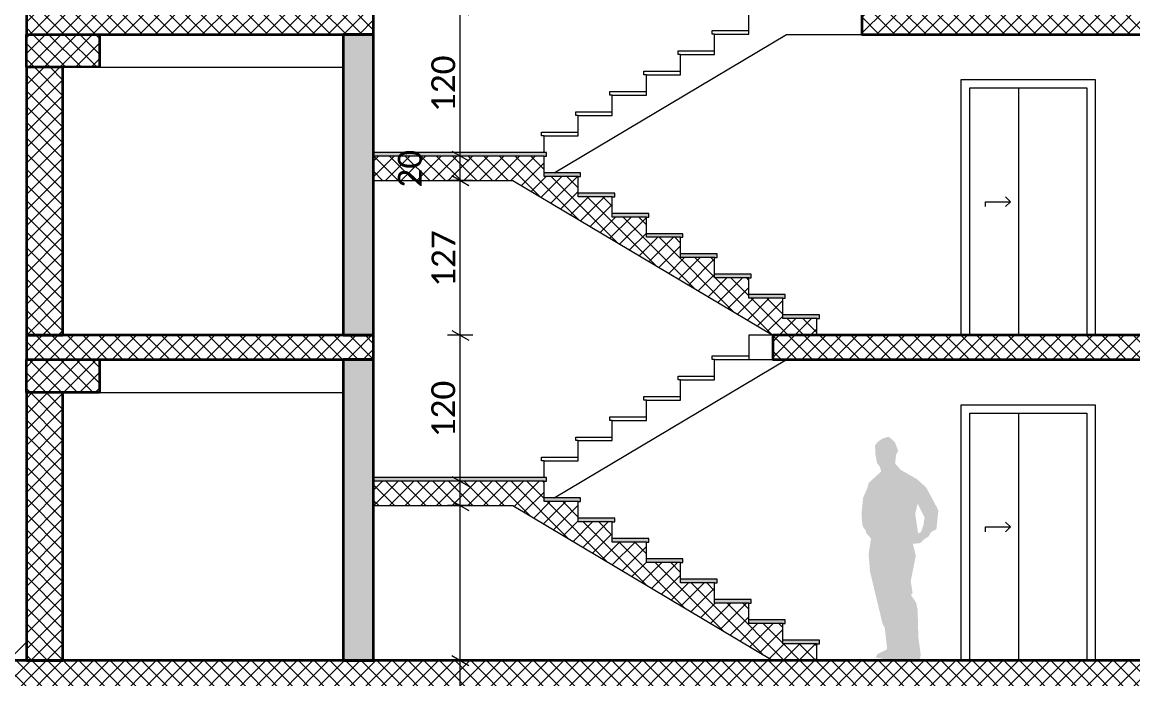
# Model space of a CAD drawing. Header units: millimetres. Extents: x -310 to 171125, y -3027 to 55843.
# Drawn here: x 117551 to 126668, y 2806 to 8196 of the extents above; entities that cross this region are included whole.
import ezdxf

# ---------------------------------------------------------------- set-up
doc = ezdxf.new("R2010")
doc.units = ezdxf.units.MM
doc.header["$MEASUREMENT"] = 0
doc.set_wipeout_variables(frame=1)
doc.linetypes.add('Wipeout_Contour', pattern=[1000, 0, -1000])
doc.layers.add('Dimensioning - General', color=7, linetype='Continuous')
doc.layers.add('Structural - Bearing', color=7, linetype='Continuous')
for name, color, linetype, lineweight, true_color in [('Dimensioning - General_Pen_No__61', 7, 'Continuous', 20, 0x6a6a6a), ('Dimensioning - General_Pen_No__88', 7, 'Continuous', 20, 0xfd4435), ('Structural - Bearing_Pen_No__111', 7, 'Continuous', 13, 0xccccff), ('Structural - Bearing_Pen_No__61', 7, 'Continuous', 20, 0x6a6a6a), ('Structural - Bearing_Pen_No__82', 7, 'Continuous', 20, 0xaaaaaa)]:
    doc.layers.add(name, color=color, linetype=linetype, lineweight=lineweight, true_color=true_color)
for name, color, linetype, lineweight in [('Structural - Bearing_Pen_No__1', 7, 'Continuous', 13), ('Structural - Bearing_Pen_No__101', 252, 'Continuous', 13), ('Structural - Bearing_Pen_No__7', 7, 'Continuous', 35), ('Zhavori_Pen_No__101', 252, 'Continuous', 13)]:
    doc.layers.add(name, color=color, linetype=linetype, lineweight=lineweight)
doc.layers.get('0').off()
doc.styles.add('GENERATED_STYLE_6', font='calibril.ttf')
doc.dimstyles.new('GENERATED_STYLE__1', dxfattribs={"dimtxt": 195.999997, "dimasz": 106.4, "dimexe": 0.18, "dimexo": 0.0625, "dimgap": 0.09, "dimtad": 1, "dimdec": 0, "dimlfac": 0.1, "dimzin": 0, "dimdsep": 46, "dimtxsty": 'GENERATED_STYLE_6', "dimblk": 'ARROWHEAD_2', "dimblk1": 'ARROWHEAD_2', "dimblk2": 'ARROWHEAD_2', "dimcen": 0.09, "dimse1": 1, "dimse2": 1, "dimclrd": 256, "dimclre": 256, "dimclrt": 256, "dimadec": 0, "dimazin": 0, "dimtfac": 1, "dimtdec": 4, "dimtmove": 0, "dimatfit": 3, "dimfxl": 1, "dimtolj": 1, "dimtzin": 0, "dimarcsym": 0})
doc.dimstyles.new('GENERATED_STYLE__3', dxfattribs={"dimtxt": 195.999997, "dimasz": 106.4, "dimexe": 0.18, "dimexo": 0.0625, "dimgap": 0.09, "dimtad": 1, "dimdec": 0, "dimlfac": 0.1, "dimzin": 0, "dimdsep": 46, "dimtxsty": 'GENERATED_STYLE_6', "dimblk": 'ARROWHEAD_2', "dimblk1": 'ARROWHEAD_2', "dimblk2": 'ARROWHEAD_2', "dimcen": 0.09, "dimse1": 1, "dimse2": 1, "dimclrd": 256, "dimclre": 256, "dimclrt": 256, "dimadec": 0, "dimazin": 0, "dimtfac": 1, "dimtdec": 4, "dimtmove": 2, "dimatfit": 3, "dimfxl": 1, "dimtolj": 1, "dimtzin": 0, "dimarcsym": 0})
pattern_1 = [(45, (0, 0), (-64.346715, 64.346715), []), (135, (0, 0), (64.346715, 64.346715), [])]

# ---------------------------------------------------------------- blocks, each defined once
blk = doc.blocks.new('*D7')
at = {"layer": 'Dimensioning - General_Pen_No__61', "color": 251, "linetype": 'Continuous', "lineweight": 20, "true_color": 0x6a6a6a, "transparency": 16777216}
for p, q in [((121146.5, 2955.6), (121146.5, 4226.8)), ((121251.5, 2955.6), (121041.5, 2955.6)), ((121076.5, 2996), (121216.5, 2915.2)), ((121146.5, 1455.6), (121146.5, 2955.6)), ((121076.5, 1496), (121216.5, 1415.2)), ((121251.5, 1455.6), (121041.5, 1455.6)), ((121146.5, 1387.1), (121146.5, 1455.6))]:
    blk.add_line(p, q, dxfattribs=at)
at = {"layer": 'Dimensioning - General_Pen_No__88', "color": 20, "lineweight": 20, "true_color": 0xfd4435, "transparency": 16777216, "insert": (121107.3, 1967.3), "char_height": 196, "attachment_point": 7, "rotation": 90, "style": 'GENERATED_STYLE_6'}
blk.add_mtext('\\A1;{\\pql;\\fCalibri Light|b0|i0|c0|p34;150}', dxfattribs=at)
blk = doc.blocks.new('ARROWHEAD_2')
at = {"color": 0, "linetype": 'Continuous', "lineweight": 0}
for p, q in [((0, 0), (-1, 0)), ((-0.378, -0.655), (0.378, 0.655))]:
    blk.add_line(p, q, dxfattribs=at)
blk = doc.blocks.new('*D9')
at = {"layer": 'Dimensioning - General_Pen_No__61', "color": 251, "linetype": 'Continuous', "lineweight": 20, "true_color": 0x6a6a6a, "transparency": 16777216}
for p, q in [((121251.5, 4426.8), (121041.5, 4426.8)), ((121076.5, 4467.2), (121216.5, 4386.4)), ((121146.5, 4226.8), (121146.5, 4426.8)), ((121251.5, 4226.8), (121041.5, 4226.8)), ((121076.5, 4267.2), (121216.5, 4186.4))]:
    blk.add_line(p, q, dxfattribs=at)
blk = doc.blocks.new('*D10')
at = {"layer": 'Dimensioning - General_Pen_No__61', "color": 251, "linetype": 'Continuous', "lineweight": 20, "true_color": 0x6a6a6a, "transparency": 16777216}
for p, q in [((121076.5, 5666), (121216.5, 5585.2)), ((121146.5, 4426.8), (121146.5, 5625.6)), ((121251.5, 4426.8), (121041.5, 4426.8)), ((121076.5, 4467.2), (121216.5, 4386.4))]:
    blk.add_line(p, q, dxfattribs=at)
at = {"layer": 'Dimensioning - General_Pen_No__88', "color": 20, "lineweight": 20, "true_color": 0xfd4435, "transparency": 16777216, "insert": (121107.3, 4787.9), "char_height": 196, "attachment_point": 7, "rotation": 90, "style": 'GENERATED_STYLE_6'}
blk.add_mtext('\\A1;{\\pql;\\fCalibri Light|b0|i0|c0|p34;120}', dxfattribs=at)
blk = doc.blocks.new('*D11')
at = {"layer": 'Dimensioning - General_Pen_No__61', "color": 251, "linetype": 'Continuous', "lineweight": 20, "true_color": 0x6a6a6a, "transparency": 16777216}
for p, q in [((121076.5, 6937.2), (121216.5, 6856.4)), ((121146.5, 5625.6), (121146.5, 6896.8)), ((121076.5, 5666), (121216.5, 5585.2)), ((121251.5, 5625.6), (121041.5, 5625.6)), ((121146.5, 4426.8), (121146.5, 5625.6))]:
    blk.add_line(p, q, dxfattribs=at)
at = {"layer": 'Dimensioning - General_Pen_No__88', "color": 20, "lineweight": 20, "true_color": 0xfd4435, "transparency": 16777216, "char_height": 196, "attachment_point": 7, "rotation": 90, "style": 'GENERATED_STYLE_6'}
for s, insert in [('\\A1;{\\pql;\\fCalibri Light|b0|i0|c0|p34;20}', (120832.9, 6837.9)), ('\\A1;{\\pql;\\fCalibri Light|b0|i0|c0|p34;127}', (121107.3, 6022.9))]:
    blk.add_mtext(s, dxfattribs=dict(at, insert=insert))
blk = doc.blocks.new('*D12')
at = {"layer": 'Dimensioning - General_Pen_No__61', "color": 251, "linetype": 'Continuous', "lineweight": 20, "true_color": 0x6a6a6a, "transparency": 16777216}
for p, q in [((121146.5, 7096.8), (121146.5, 8295.6)), ((121076.5, 7137.2), (121216.5, 7056.4)), ((121251.5, 7096.8), (121041.5, 7096.8)), ((121146.5, 6896.8), (121146.5, 7096.8)), ((121076.5, 6937.2), (121216.5, 6856.4)), ((121251.5, 6896.8), (121041.5, 6896.8)), ((121146.5, 5625.6), (121146.5, 6896.8))]:
    blk.add_line(p, q, dxfattribs=at)
blk = doc.blocks.new('*D13')
at = {"layer": 'Dimensioning - General_Pen_No__61', "color": 251, "linetype": 'Continuous', "lineweight": 20, "true_color": 0x6a6a6a, "transparency": 16777216}
for p, q in [((121076.5, 8336), (121216.5, 8255.2)), ((121251.5, 8295.6), (121041.5, 8295.6)), ((121146.5, 7096.8), (121146.5, 8295.6)), ((121076.5, 7137.2), (121216.5, 7056.4))]:
    blk.add_line(p, q, dxfattribs=at)
at = {"layer": 'Dimensioning - General_Pen_No__88', "color": 20, "lineweight": 20, "true_color": 0xfd4435, "transparency": 16777216, "insert": (121107.3, 7457.9), "char_height": 196, "attachment_point": 7, "rotation": 90, "style": 'GENERATED_STYLE_6'}
blk.add_mtext('\\A1;{\\pql;\\fCalibri Light|b0|i0|c0|p34;120}', dxfattribs=at)
blk = doc.blocks.new('*D110')
at = {"layer": 'Dimensioning - General_Pen_No__61', "color": 251, "linetype": 'Continuous', "lineweight": 20, "true_color": 0x6a6a6a, "transparency": 16777216}
for p, q in [((134652.9, 1455.6), (134652.9, 2955.6)), ((134582.9, 1496), (134722.9, 1415.2)), ((134757.9, 1455.6), (134547.9, 1455.6)), ((134757.9, 1405.6), (134547.9, 1405.6)), ((134582.9, 1446), (134722.9, 1365.2)), ((134652.9, 1405.6), (134652.9, 1455.6)), ((134652.9, 1337.1), (134652.9, 1405.6))]:
    blk.add_line(p, q, dxfattribs=at)
blk = doc.blocks.new('*D111')
at = {"layer": 'Dimensioning - General_Pen_No__61', "color": 251, "linetype": 'Continuous', "lineweight": 20, "true_color": 0x6a6a6a, "transparency": 16777216}
for p, q in [((134652.9, 5425.6), (134652.9, 5625.6)), ((134757.9, 5425.6), (134547.9, 5425.6)), ((134582.9, 5466), (134722.9, 5385.2)), ((134652.9, 5155.6), (134652.9, 5425.6)), ((134582.9, 5196), (134722.9, 5115.2))]:
    blk.add_line(p, q, dxfattribs=at)
blk = doc.blocks.new('*D112')
at = {"layer": 'Dimensioning - General_Pen_No__61', "color": 251, "linetype": 'Continuous', "lineweight": 20, "true_color": 0x6a6a6a, "transparency": 16777216}
for p, q in [((134652.9, 5625.6), (134652.9, 7825.6)), ((134582.9, 5666), (134722.9, 5585.2)), ((134757.9, 5625.6), (134547.9, 5625.6)), ((134652.9, 5425.6), (134652.9, 5625.6)), ((134582.9, 5466), (134722.9, 5385.2))]:
    blk.add_line(p, q, dxfattribs=at)
blk = doc.blocks.new('*D113')
at = {"layer": 'Dimensioning - General_Pen_No__61', "color": 251, "linetype": 'Continuous', "lineweight": 20, "true_color": 0x6a6a6a, "transparency": 16777216}
for p, q in [((134652.9, 7825.6), (134652.9, 8095.6)), ((134582.9, 7866), (134722.9, 7785.2)), ((134757.9, 7825.6), (134547.9, 7825.6)), ((134652.9, 5625.6), (134652.9, 7825.6)), ((134582.9, 5666), (134722.9, 5585.2))]:
    blk.add_line(p, q, dxfattribs=at)
at = {"layer": 'Dimensioning - General_Pen_No__88', "color": 20, "lineweight": 20, "true_color": 0xfd4435, "transparency": 16777216, "char_height": 196, "attachment_point": 7, "rotation": 90, "style": 'GENERATED_STYLE_6'}
for s, insert in [('\\A1;{\\pql;\\fCalibri Light|b0|i0|c0|p34;27}', (134613.7, 7467.4)), ('\\A1;{\\pql;\\fCalibri Light|b0|i0|c0|p34;220}', (134613.7, 6487.3)), ('\\A1;{\\pql;\\fCalibri Light|b0|i0|c0|p34;20}', (134613.7, 5666.1))]:
    blk.add_mtext(s, dxfattribs=dict(at, insert=insert))
blk = doc.blocks.new('*D114')
at = {"layer": 'Dimensioning - General_Pen_No__61', "color": 251, "linetype": 'Continuous', "lineweight": 20, "true_color": 0x6a6a6a, "transparency": 16777216}
for p, q in [((134582.9, 8136), (134722.9, 8055.2)), ((134757.9, 8095.6), (134547.9, 8095.6)), ((134652.9, 7825.6), (134652.9, 8095.6)), ((134582.9, 7866), (134722.9, 7785.2))]:
    blk.add_line(p, q, dxfattribs=at)
blk = doc.blocks.new('*D115')
at = {"layer": 'Dimensioning - General_Pen_No__61', "color": 251, "linetype": 'Continuous', "lineweight": 20, "true_color": 0x6a6a6a, "transparency": 16777216}
for p, q in [((134582.9, 8336), (134722.9, 8255.2)), ((134757.9, 8295.6), (134547.9, 8295.6)), ((134652.9, 8095.6), (134652.9, 8295.6)), ((134582.9, 8136), (134722.9, 8055.2)), ((134757.9, 8095.6), (134547.9, 8095.6))]:
    blk.add_line(p, q, dxfattribs=at)
blk = doc.blocks.new('*D118')
at = {"layer": 'Dimensioning - General_Pen_No__61', "color": 251, "linetype": 'Continuous', "lineweight": 20, "true_color": 0x6a6a6a, "transparency": 16777216}
for p, q in [((135132.9, 2996), (135272.9, 2915.2)), ((135202.9, 1455.6), (135202.9, 2955.6)), ((135132.9, 1496), (135272.9, 1415.2)), ((135307.9, 1455.6), (135097.9, 1455.6)), ((135202.9, 495.6), (135202.9, 1455.6))]:
    blk.add_line(p, q, dxfattribs=at)
at = {"layer": 'Dimensioning - General_Pen_No__88', "color": 20, "lineweight": 20, "true_color": 0xfd4435, "transparency": 16777216, "insert": (135163.7, 1967.3), "char_height": 196, "attachment_point": 7, "rotation": 90, "style": 'GENERATED_STYLE_6'}
blk.add_mtext('\\A1;{\\pql;\\fCalibri Light|b0|i0|c0|p34;150}', dxfattribs=at)
blk = doc.blocks.new('*D119')
at = {"layer": 'Dimensioning - General_Pen_No__61', "color": 251, "linetype": 'Continuous', "lineweight": 20, "true_color": 0x6a6a6a, "transparency": 16777216}
for p, q in [((135202.9, 5625.6), (135202.9, 8095.6)), ((135132.9, 5666), (135272.9, 5585.2)), ((135307.9, 5625.6), (135097.9, 5625.6)), ((135202.9, 5425.6), (135202.9, 5625.6)), ((135132.9, 5466), (135272.9, 5385.2))]:
    blk.add_line(p, q, dxfattribs=at)
blk = doc.blocks.new('*D120')
at = {"layer": 'Dimensioning - General_Pen_No__61', "color": 251, "linetype": 'Continuous', "lineweight": 20, "true_color": 0x6a6a6a, "transparency": 16777216}
for p, q in [((135132.9, 8136), (135272.9, 8055.2)), ((135307.9, 8095.6), (135097.9, 8095.6)), ((135202.9, 5625.6), (135202.9, 8095.6)), ((135132.9, 5666), (135272.9, 5585.2))]:
    blk.add_line(p, q, dxfattribs=at)
at = {"layer": 'Dimensioning - General_Pen_No__88', "color": 20, "lineweight": 20, "true_color": 0xfd4435, "transparency": 16777216, "char_height": 196, "attachment_point": 7, "rotation": 90, "style": 'GENERATED_STYLE_6'}
for s, insert in [('\\A1;{\\pql;\\fCalibri Light|b0|i0|c0|p34;20}', (135163.7, 7737.4)), ('\\A1;{\\pql;\\fCalibri Light|b0|i0|c0|p34;247}', (135163.7, 6622.3))]:
    blk.add_mtext(s, dxfattribs=dict(at, insert=insert))
blk = doc.blocks.new('*D121')
at = {"layer": 'Dimensioning - General_Pen_No__61', "color": 251, "linetype": 'Continuous', "lineweight": 20, "true_color": 0x6a6a6a, "transparency": 16777216}
for p, q in [((135132.9, 8336), (135272.9, 8255.2)), ((135307.9, 8295.6), (135097.9, 8295.6)), ((135202.9, 8095.6), (135202.9, 8295.6)), ((135132.9, 8136), (135272.9, 8055.2)), ((135307.9, 8095.6), (135097.9, 8095.6))]:
    blk.add_line(p, q, dxfattribs=at)
blk = doc.blocks.new('*D151')
at = {"layer": 'Dimensioning - General_Pen_No__61', "color": 251, "linetype": 'Continuous', "lineweight": 20, "true_color": 0x6a6a6a, "transparency": 16777216}
for p, q in [((135682.9, 2996), (135822.9, 2915.2)), ((135752.9, 495.6), (135752.9, 2955.6)), ((135857.9, 495.6), (135647.9, 495.6)), ((135682.9, 536), (135822.9, 455.2)), ((135752.9, 427.1), (135752.9, 495.6))]:
    blk.add_line(p, q, dxfattribs=at)
at = {"layer": 'Dimensioning - General_Pen_No__88', "color": 20, "lineweight": 20, "true_color": 0xfd4435, "transparency": 16777216, "insert": (135713.7, 1487.3), "char_height": 196, "attachment_point": 7, "rotation": 90, "style": 'GENERATED_STYLE_6'}
blk.add_mtext('\\A1;{\\pql;\\fCalibri Light|b0|i0|c0|p34;246}', dxfattribs=at)
blk = doc.blocks.new('*D152')
at = {"layer": 'Dimensioning - General_Pen_No__61', "color": 251, "linetype": 'Continuous', "lineweight": 20, "true_color": 0x6a6a6a, "transparency": 16777216}
for p, q in [((135682.9, 8336), (135822.9, 8255.2)), ((135857.9, 8295.6), (135647.9, 8295.6)), ((135752.9, 5625.6), (135752.9, 8295.6)), ((135682.9, 5666), (135822.9, 5585.2))]:
    blk.add_line(p, q, dxfattribs=at)
at = {"layer": 'Dimensioning - General_Pen_No__88', "color": 20, "lineweight": 20, "true_color": 0xfd4435, "transparency": 16777216, "insert": (135713.7, 6722.3), "char_height": 196, "attachment_point": 7, "rotation": 90, "style": 'GENERATED_STYLE_6'}
blk.add_mtext('\\A1;{\\pql;\\fCalibri Light|b0|i0|c0|p34;267}', dxfattribs=at)

msp = doc.modelspace()

# ---------------------------------------------------------------- hatches: boundary and pattern name
at = {"layer": 'Structural - Bearing_Pen_No__1', "linetype": 'Continuous', "lineweight": 13}
h = msp.add_hatch(dxfattribs=at)
h.set_pattern_fill('CONCRETE_BLOCK', style=0, pattern_type=2)
h.set_pattern_definition(pattern_1)
h.paths.add_polyline_path([(117585.2, 8095.6), (120435.2, 8095.6), (120435.2, 8295.6), (117585.2, 8295.6)])
h = msp.add_hatch(dxfattribs=at)
h.set_pattern_fill('CONCRETE_BLOCK', style=0, pattern_type=2)
h.set_pattern_definition(pattern_1)
h.paths.add_polyline_path([(142585.2, 8095.6), (142585.2, 8295.6), (124443.9, 8295.6), (124443.9, 8095.6)])
h = msp.add_hatch(dxfattribs=at)
h.set_pattern_fill('CONCRETE_BLOCK', style=0, pattern_type=2)
h.set_pattern_definition(pattern_1)
h.paths.add_polyline_path([(118185.2, 7825.6), (117585.2, 7825.6), (117585.2, 8095.6), (118185.2, 8095.6)])
h = msp.add_hatch(dxfattribs=at)
h.set_pattern_fill('CONCRETE_BLOCK', style=0, pattern_type=2)
h.set_pattern_definition(pattern_1)
h.paths.add_polyline_path([(123712.1, 5625.6), (124075.1, 5625.6), (124075.1, 5762.4), (123795.1, 5762.4), (123795.1, 5929.2), (123515.1, 5929.2), (123515.1, 6096), (123235.1, 6096), (123235.1, 6262.8), (122955.1, 6262.8), (122955.1, 6429.6), (122675.1, 6429.6), (122675.1, 6596.4), (122395.1, 6596.4), (122395.1, 6763.2), (122115.1, 6763.2), (122115.1, 6930), (121835.1, 6930), (121835.1, 7096.8), (120435.1, 7096.8), (120435.1, 6896.8), (121578.2, 6896.8)])
h = msp.add_hatch(dxfattribs=at)
h.set_pattern_fill('CONCRETE_BLOCK', style=0, pattern_type=2)
h.set_pattern_definition(pattern_1)
h.paths.add_polyline_path([(142585.2, 5425.6), (142585.2, 5625.6), (123712.1, 5625.6), (123712.1, 5425.6)])
h = msp.add_hatch(dxfattribs=at)
h.set_pattern_fill('CONCRETE_BLOCK', style=0, pattern_type=2)
h.set_pattern_definition(pattern_1)
h.paths.add_polyline_path([(118185.2, 5155.6), (117585.2, 5155.6), (117585.2, 5425.6), (118185.2, 5425.6)])
h = msp.add_hatch(dxfattribs=at)
h.set_pattern_fill('CONCRETE_BLOCK', style=0, pattern_type=2)
h.set_pattern_definition(pattern_1)
h.paths.add_polyline_path([(117585.2, 5155.6), (117585.2, 2955.6), (117885.2, 2955.6), (117885.2, 5155.6)])
h = msp.add_hatch(dxfattribs=at)
h.set_pattern_fill('CONCRETE_BLOCK', style=0, pattern_type=2)
h.set_pattern_definition(pattern_1)
h.paths.add_polyline_path([(123712.1, 2955.6), (124075.1, 2955.6), (124075.1, 3092.4), (123795.1, 3092.4), (123795.1, 3259.2), (123515.1, 3259.2), (123515.1, 3426), (123235.1, 3426), (123235.1, 3592.8), (122955.1, 3592.8), (122955.1, 3759.6), (122675.1, 3759.6), (122675.1, 3926.4), (122395.1, 3926.4), (122395.1, 4093.2), (122115.1, 4093.2), (122115.1, 4260), (121835.1, 4260), (121835.1, 4426.8), (120435.1, 4426.8), (120435.1, 4226.8), (121578.2, 4226.8)])
h = msp.add_hatch(dxfattribs=at)
h.set_pattern_fill('CONCRETE_BLOCK', style=0, pattern_type=2)
h.set_pattern_definition(pattern_1)
h.paths.add_polyline_path([(143085.2, 1455.6), (143085.2, 2955.6), (117085.2, 2955.6), (117085.2, 1455.6)])
at = {"layer": 'Structural - Bearing_Pen_No__101', "linetype": 'Continuous', "lineweight": 13}
for points in [[(121855.1, 7126.8), (120435.1, 7126.8), (120435.1, 7096.8), (121835.1, 7096.8), (121855.1, 7096.8)], [(122135.1, 6960), (121835.1, 6960), (121835.1, 6930), (122115.1, 6930), (122135.1, 6930)], [(122415.1, 6793.2), (122115.1, 6793.2), (122115.1, 6763.2), (122395.1, 6763.2), (122415.1, 6763.2)], [(122695.1, 6626.4), (122395.1, 6626.4), (122395.1, 6596.4), (122675.1, 6596.4), (122695.1, 6596.4)], [(122975.1, 6459.6), (122675.1, 6459.6), (122675.1, 6429.6), (122955.1, 6429.6), (122975.1, 6429.6)], [(122955.1, 6292.8), (122955.1, 6262.8), (123235.1, 6262.8), (123255.1, 6262.8), (123255.1, 6292.8)], [(123535.1, 6126), (123235.1, 6126), (123235.1, 6096), (123515.1, 6096), (123535.1, 6096)], [(123815.1, 5959.2), (123515.1, 5959.2), (123515.1, 5929.2), (123795.1, 5929.2), (123815.1, 5929.2)], [(123795.1, 5792.4), (123795.1, 5762.4), (124075.1, 5762.4), (124095.1, 5762.4), (124095.1, 5792.4)], [(120435.1, 2955.6), (120435.1, 5425.6), (120185.1, 5425.6), (120185.1, 2955.6)], [(121855.1, 4456.8), (120435.1, 4456.8), (120435.1, 4426.8), (121835.1, 4426.8), (121855.1, 4426.8)], [(122135.1, 4290), (121835.1, 4290), (121835.1, 4260), (122115.1, 4260), (122135.1, 4260)], [(122415.1, 4123.2), (122115.1, 4123.2), (122115.1, 4093.2), (122395.1, 4093.2), (122415.1, 4093.2)], [(122695.1, 3956.4), (122395.1, 3956.4), (122395.1, 3926.4), (122675.1, 3926.4), (122695.1, 3926.4)], [(122975.1, 3789.6), (122675.1, 3789.6), (122675.1, 3759.6), (122955.1, 3759.6), (122975.1, 3759.6)], [(122955.1, 3622.8), (122955.1, 3592.8), (123235.1, 3592.8), (123255.1, 3592.8), (123255.1, 3622.8)], [(123535.1, 3456), (123235.1, 3456), (123235.1, 3426), (123515.1, 3426), (123535.1, 3426)], [(123815.1, 3289.2), (123515.1, 3289.2), (123515.1, 3259.2), (123795.1, 3259.2), (123815.1, 3259.2)], [(123795.1, 3122.4), (123795.1, 3092.4), (124075.1, 3092.4), (124095.1, 3092.4), (124095.1, 3122.4)]]:
    msp.add_hatch(color=252, dxfattribs=at).paths.add_polyline_path(points)
at = {"layer": 'Zhavori_Pen_No__101', "linetype": 'Continuous', "lineweight": 13}
h = msp.add_hatch(color=252, dxfattribs=at)
h.paths.add_polyline_path([(124511.8, 3682.6), (124613.1, 3261.4), (124632.3, 3223.3), (124651.7, 3047.7), (124575.6, 3010.5), (124556.3, 2980.8), (124685.1, 2955.6), (124804.4, 2958.6), (124869, 2955.6), (124919.4, 2955.6), (124927.3, 3003.4), (124907.9, 3148), (124901.8, 3373.7), (124889.5, 3430.6), (124847.6, 3493.3), (124860.7, 3507.7), (124845.7, 3607.5), (124886.9, 3813.9), (124863.4, 3913.4), (124922.5, 3919), (124959.6, 3953.9), (124990.7, 3972.3), (125012.3, 4010.6), (125056.2, 4032.3), (125072.1, 4189.6), (124973.3, 4374.5), (124898, 4443.4), (124762.2, 4521.4), (124717.3, 4574.5), (124724.9, 4644.2), (124741.9, 4678.5), (124715.3, 4748.1), (124667.6, 4790.8), (124659.8, 4792), (124608.5, 4775.6), (124575.8, 4751.2), (124552.8, 4722.2), (124554.4, 4652.7), (124568.8, 4576), (124591.7, 4546.7), (124602.9, 4507.9), (124502.2, 4415.2), (124485.6, 4363.3), (124454.7, 4292.3), (124442.2, 4170.9), (124444.5, 4102.8), (124451.1, 4057.1), (124476.2, 4023.4), (124479.4, 4002.5), (124519.2, 3956.7), (124499.3, 3828.1)])
h.paths.add_polyline_path([(124882, 4158.9), (124906.2, 4000.1), (124929.6, 4010.1), (124949.5, 4067), (124958.5, 4130.1), (124902.1, 4242.5)], flags=0)

# ---------------------------------------------------------------- linework, layer by layer
at = {"layer": 'Structural - Bearing_Pen_No__1', "color": 7, "linetype": 'Continuous', "lineweight": 13}
for p, q in [((117585.2, 8095.6), (117585.2, 8295.6)), ((120435.2, 8095.6), (120435.2, 8295.6)), ((117585.2, 8095.6), (120435.2, 8095.6)), ((124835.2, 8095.6), (142585.2, 8095.6)), ((117585.2, 5625.6), (117585.2, 7825.6)), ((120435.1, 7331.5), (120435.1, 7825.6)), ((120435.1, 5625.6), (120435.1, 7131.5)), ((117585.2, 5425.6), (117585.2, 5625.6)), ((117585.2, 5425.6), (120435.1, 5425.6)), ((124535.1, 5425.6), (142585.2, 5425.6)), ((117585.2, 2955.6), (117585.2, 5155.6)), ((117585.2, 5155.6), (117885.2, 5155.6)), ((117885.2, 2955.6), (117885.2, 5155.6)), ((120435.1, 4661.5), (120435.1, 5155.6)), ((120435.1, 2955.6), (120435.1, 4461.5)), ((117085.2, 2955.6), (123712.1, 2955.6)), ((117585.2, 2955.6), (117885.2, 2955.6)), ((124075.1, 2955.6), (143085.2, 2955.6))]:
    msp.add_line(p, q, dxfattribs=at)
for points in [[(121835.1, 7096.8), (121855.1, 7096.8), (121855.1, 7126.8), (120435.1, 7126.8)], [(124075.1, 5625.6), (124075.1, 5762.4), (123795.1, 5762.4), (123795.1, 5929.2), (123515.1, 5929.2), (123515.1, 6096), (123235.1, 6096), (123235.1, 6262.8), (122955.1, 6262.8), (122955.1, 6429.6), (122675.1, 6429.6), (122675.1, 6596.4), (122395.1, 6596.4), (122395.1, 6763.2), (122115.1, 6763.2), (122115.1, 6930), (121835.1, 6930), (121835.1, 7096.8), (120435.1, 7096.8), (120435.1, 6896.8)], [(122115.1, 6930), (122135.1, 6930), (122135.1, 6960), (121835.1, 6960)], [(120435.1, 6896.8), (121578.2, 6896.8)], [(121578.2, 6896.8), (123712.1, 5625.6)], [(122395.1, 6763.2), (122415.1, 6763.2), (122415.1, 6793.2), (122115.1, 6793.2)], [(122675.1, 6596.4), (122695.1, 6596.4), (122695.1, 6626.4), (122395.1, 6626.4)], [(122955.1, 6429.6), (122975.1, 6429.6), (122975.1, 6459.6), (122675.1, 6459.6)], [(123235.1, 6262.8), (123255.1, 6262.8), (123255.1, 6292.8), (122955.1, 6292.8)], [(123515.1, 6096), (123535.1, 6096), (123535.1, 6126), (123235.1, 6126)], [(123795.1, 5929.2), (123815.1, 5929.2), (123815.1, 5959.2), (123515.1, 5959.2)], [(124075.1, 5762.4), (124095.1, 5762.4), (124095.1, 5792.4), (123795.1, 5792.4)], [(121835.1, 4426.8), (121855.1, 4426.8), (121855.1, 4456.8), (120435.1, 4456.8)], [(124075.1, 2955.6), (124075.1, 3092.4), (123795.1, 3092.4), (123795.1, 3259.2), (123515.1, 3259.2), (123515.1, 3426), (123235.1, 3426), (123235.1, 3592.8), (122955.1, 3592.8), (122955.1, 3759.6), (122675.1, 3759.6), (122675.1, 3926.4), (122395.1, 3926.4), (122395.1, 4093.2), (122115.1, 4093.2), (122115.1, 4260), (121835.1, 4260), (121835.1, 4426.8), (120435.1, 4426.8), (120435.1, 4226.8)], [(122115.1, 4260), (122135.1, 4260), (122135.1, 4290), (121835.1, 4290)], [(120435.1, 4226.8), (121578.2, 4226.8)], [(121578.2, 4226.8), (123712.1, 2955.6)], [(122395.1, 4093.2), (122415.1, 4093.2), (122415.1, 4123.2), (122115.1, 4123.2)], [(122675.1, 3926.4), (122695.1, 3926.4), (122695.1, 3956.4), (122395.1, 3956.4)], [(122955.1, 3759.6), (122975.1, 3759.6), (122975.1, 3789.6), (122675.1, 3789.6)], [(123235.1, 3592.8), (123255.1, 3592.8), (123255.1, 3622.8), (122955.1, 3622.8)], [(123515.1, 3426), (123535.1, 3426), (123535.1, 3456), (123235.1, 3456)], [(123795.1, 3259.2), (123815.1, 3259.2), (123815.1, 3289.2), (123515.1, 3289.2)], [(124075.1, 3092.4), (124095.1, 3092.4), (124095.1, 3122.4), (123795.1, 3122.4)]]:
    msp.add_lwpolyline(points, dxfattribs=at)
at = {"layer": 'Structural - Bearing_Pen_No__111', "color": 254, "linetype": 'Continuous', "lineweight": 13, "true_color": 0xccccff}
for p, q in [((125663.7, 6722.3), (125624.3, 6761.8)), ((125458.6, 6682.9), (125458.6, 6722.3)), ((125458.6, 6722.3), (125663.7, 6722.3)), ((125663.7, 6722.3), (125624.3, 6682.9)), ((125458.6, 4012.9), (125458.6, 4052.3)), ((125458.6, 4052.3), (125663.7, 4052.3)), ((125663.7, 4052.3), (125624.3, 4091.8)), ((125663.7, 4052.3), (125624.3, 4012.9))]:
    msp.add_line(p, q, dxfattribs=at)
for points in [[(125260.1, 5625.6), (125260.1, 7725.6), (126360.1, 7725.6), (126360.1, 5625.6)], [(125330.1, 5625.6), (125330.1, 7655.6), (126290.1, 7655.6), (126290.1, 5625.6)], [(125730.1, 7655.6), (125730.1, 5625.6)], [(125260.1, 2955.6), (125260.1, 5055.6), (126360.1, 5055.6), (126360.1, 2955.6)], [(125330.1, 2955.6), (125330.1, 4985.6), (126290.1, 4985.6), (126290.1, 2955.6)], [(125730.1, 4985.6), (125730.1, 2955.6)]]:
    msp.add_lwpolyline(points, dxfattribs=at)
at = {"layer": 'Structural - Bearing_Pen_No__61', "color": 251, "linetype": 'Continuous', "lineweight": 20, "true_color": 0x6a6a6a}
for p, q in [((123515.1, 8097.6), (123515.1, 8295.6)), ((123824.4, 8095.6), (124443.9, 8095.6)), ((117585.2, 3105.6), (117435.2, 2955.6))]:
    msp.add_line(p, q, dxfattribs=at)
for points in [[(123235.1, 8097.6), (123215.1, 8097.6), (123215.1, 8127.6), (123515.1, 8127.6)], [(121835.1, 7126.8), (121835.1, 7263.6), (122115.1, 7263.6), (122115.1, 7430.4), (122395.1, 7430.4), (122395.1, 7597.2), (122675.1, 7597.2), (122675.1, 7764), (122955.1, 7764), (122955.1, 7930.8), (123235.1, 7930.8), (123235.1, 8097.6), (123515.1, 8097.6)], [(121918.1, 6960), (123824.4, 8095.6)], [(122955.1, 7930.8), (122935.1, 7930.8), (122935.1, 7960.8), (123235.1, 7960.8)], [(122675.1, 7764), (122655.1, 7764), (122655.1, 7794), (122955.1, 7794)], [(122395.1, 7597.2), (122375.1, 7597.2), (122375.1, 7627.2), (122675.1, 7627.2)], [(122115.1, 7430.4), (122095.1, 7430.4), (122095.1, 7460.4), (122395.1, 7460.4)], [(121835.1, 7263.6), (121815.1, 7263.6), (121815.1, 7293.6), (122115.1, 7293.6)], [(123712.1, 5625.6), (123515.1, 5625.6), (123515.1, 5427.6)], [(121835.1, 4456.8), (121835.1, 4593.6), (122115.1, 4593.6), (122115.1, 4760.4), (122395.1, 4760.4), (122395.1, 4927.2), (122675.1, 4927.2), (122675.1, 5094), (122955.1, 5094), (122955.1, 5260.8), (123235.1, 5260.8), (123235.1, 5427.6), (123515.1, 5427.6)], [(121918.1, 4290), (123824.4, 5425.6)], [(123235.1, 5427.6), (123215.1, 5427.6), (123215.1, 5457.6), (123515.1, 5457.6)], [(123515.1, 5427.6), (123712.1, 5427.6)], [(122955.1, 5260.8), (122935.1, 5260.8), (122935.1, 5290.8), (123235.1, 5290.8)], [(122675.1, 5094), (122655.1, 5094), (122655.1, 5124), (122955.1, 5124)], [(122395.1, 4927.2), (122375.1, 4927.2), (122375.1, 4957.2), (122675.1, 4957.2)], [(122115.1, 4760.4), (122095.1, 4760.4), (122095.1, 4790.4), (122395.1, 4790.4)], [(121835.1, 4593.6), (121815.1, 4593.6), (121815.1, 4623.6), (122115.1, 4623.6)]]:
    msp.add_lwpolyline(points, dxfattribs=at)
at = {"layer": 'Structural - Bearing_Pen_No__7', "color": 7, "linetype": 'Continuous', "lineweight": 35, "flags": 128}
for points in [[(117585.2, 8095.6), (120435.2, 8095.6), (120435.2, 8295.6), (117585.2, 8295.6)], [(142585.2, 8095.6), (142585.2, 8295.6), (124443.9, 8295.6), (124443.9, 8095.6)], [(118185.2, 7825.6), (117585.2, 7825.6), (117585.2, 8095.6), (118185.2, 8095.6)], [(142585.2, 5425.6), (142585.2, 5625.6), (123712.1, 5625.6), (123712.1, 5425.6)], [(118185.2, 5155.6), (117585.2, 5155.6), (117585.2, 5425.6), (118185.2, 5425.6)], [(120435.1, 2955.6), (120435.1, 5425.6), (120185.1, 5425.6), (120185.1, 2955.6)], [(117585.2, 5155.6), (117585.2, 2955.6), (117885.2, 2955.6), (117885.2, 5155.6)], [(143085.2, 1455.6), (143085.2, 2955.6), (117085.2, 2955.6), (117085.2, 1455.6)]]:
    msp.add_lwpolyline(points, close=True, dxfattribs=at)
at = {"layer": 'Structural - Bearing_Pen_No__82', "color": 253, "linetype": 'Continuous', "lineweight": 20, "true_color": 0xaaaaaa}
msp.add_line((118185.2, 5155.6), (120185.1, 5155.6), dxfattribs=at)

# ---------------------------------------------------------------- dimensions: what is measured, and where the dimension line sits
at = {"layer": 'Dimensioning - General', "color": 251, "linetype": 'Continuous', "lineweight": 20, "true_color": 0x6a6a6a}
for base, p1, p2, picture, middle in [((134652.9, 8295.6), (-116.3, 8095.6), (-62.1, 8295.6), '*D115', (134515.7, 8485.5)), ((135202.9, 8295.6), (107349.5, 8095.6), (107339, 8295.6), '*D121', (135065.7, 7886.8)), ((121146.5, 8295.6), (120960.7, 7096.8), (120435.2, 8295.6), '*D13', (121009.3, 7682)), ((121146.5, 7096.8), (120949.7, 6896.8), (120960.7, 7096.8), '*D12', (120734.9, 6987.3)), ((121146.5, 6896.8), (120435.1, 5625.6), (120949.7, 6896.8), '*D11', (121009.3, 6247)), ((121146.5, 5625.6), (120923.2, 4426.8), (120435.1, 5625.6), '*D10', (121009.3, 5012)), ((121146.5, 4426.8), (120913.1, 4226.8), (120923.2, 4426.8), '*D9', (120734.9, 4317.3)), ((121146.5, 2955.6), (121002.8, 1455.6), (121002.8, 2955.6), '*D7', (121009.3, 2191.4)), ((135202.9, 2955.6), (106893.7, 1455.6), (106876.9, 2955.6), '*D118', (135065.7, 2191.4)), ((135752.9, 2955.6), (109587.5, 495.6), (109756.1, 2955.6), '*D151', (135615.7, 1711.4))]:
    dim = msp.add_linear_dim(base=base, p1=p1, p2=p2, angle=90, dimstyle='GENERATED_STYLE__1', dxfattribs=at)
    dim.commit()
    dim.dimension.update_dxf_attribs({"geometry": picture, "text_midpoint": middle, "dimtype": 160, "text_rotation": 90})
dim = msp.add_linear_dim(base=(134652.9, 1455.6), p1=(239.8, 1405.6), p2=(232, 1455.6), angle=90, text='6', dimstyle='GENERATED_STYLE__3', dxfattribs=at)
dim.commit()
dim.dimension.update_dxf_attribs({"geometry": '*D110', "text_midpoint": (134515.7, 1703), "dimtype": 160, "text_rotation": 90})

# ---------------------------------------------------------------- next in the draw order: wipeouts: each hides what was drawn before it
at = {"color": 254, "linetype": 'Wipeout_Contour', "lineweight": 0, "ltscale": 476920.335866}
msp.add_wipeout([(117885.2, 7825.6), (117885.2, 5625.6), (120185.1, 5625.6), (120185.1, 7825.6)], dxfattribs=at).dxf.layer = 'Structural - Bearing'

# ---------------------------------------------------------------- next in the draw order: hatches: boundary and pattern name
at = {"layer": 'Structural - Bearing_Pen_No__1', "linetype": 'Continuous', "lineweight": 13}
h = msp.add_hatch(dxfattribs=at)
h.set_pattern_fill('CONCRETE_BLOCK', style=0, pattern_type=2)
h.set_pattern_definition(pattern_1)
h.paths.add_polyline_path([(117585.2, 7825.6), (117585.2, 5625.6), (117885.2, 5625.6), (117885.2, 7825.6)])
h = msp.add_hatch(dxfattribs=at)
h.set_pattern_fill('CONCRETE_BLOCK', style=0, pattern_type=2)
h.set_pattern_definition(pattern_1)
h.paths.add_polyline_path([(120435.1, 5625.6), (117585.2, 5625.6), (117585.2, 5425.6), (120435.1, 5425.6)])
at = {"layer": 'Structural - Bearing_Pen_No__101', "linetype": 'Continuous', "lineweight": 13}
msp.add_hatch(color=252, dxfattribs=at).paths.add_polyline_path([(120435.1, 5625.6), (120435.1, 8095.6), (120185.1, 8095.6), (120185.1, 5625.6)])

# ---------------------------------------------------------------- next in the draw order: linework, layer by layer
at = {"layer": 'Structural - Bearing_Pen_No__1', "color": 7, "linetype": 'Continuous', "lineweight": 13}
for p, q in [((117585.2, 7825.6), (117885.2, 7825.6)), ((117885.2, 5625.6), (117885.2, 7825.6)), ((120185.1, 5625.6), (120185.1, 7825.6)), ((117585.2, 5625.6), (117885.2, 5625.6)), ((117585.2, 5625.6), (120185.1, 5625.6))]:
    msp.add_line(p, q, dxfattribs=at)
at = {"layer": 'Structural - Bearing_Pen_No__7', "color": 7, "linetype": 'Continuous', "lineweight": 35, "flags": 128}
for points in [[(120435.1, 5625.6), (120435.1, 8095.6), (120185.1, 8095.6), (120185.1, 5625.6)], [(117585.2, 7825.6), (117585.2, 5625.6), (117885.2, 5625.6), (117885.2, 7825.6)], [(120435.1, 5625.6), (117585.2, 5625.6), (117585.2, 5425.6), (120435.1, 5425.6)]]:
    msp.add_lwpolyline(points, close=True, dxfattribs=at)
at = {"layer": 'Structural - Bearing_Pen_No__82', "color": 253, "linetype": 'Continuous', "lineweight": 20, "true_color": 0xaaaaaa}
msp.add_line((117885.2, 7825.6), (120185.1, 7825.6), dxfattribs=at)

# ---------------------------------------------------------------- next in the draw order: dimensions: what is measured, and where the dimension line sits
at = {"layer": 'Dimensioning - General', "color": 251, "linetype": 'Continuous', "lineweight": 20, "true_color": 0x6a6a6a}
for base, p1, p2, picture, middle in [((135752.9, 8295.6), (109745.6, 5625.6), (109661.3, 8295.6), '*D152', (135615.7, 6946.4)), ((134652.9, 8095.6), (-309.9, 7825.6), (-116.3, 8095.6), '*D114', (134515.7, 7616.8)), ((135202.9, 8095.6), (106960.1, 5625.6), (107349.5, 8095.6), '*D120', (135065.7, 6846.4)), ((134652.9, 7825.6), (261.9, 5625.6), (-309.9, 7825.6), '*D113', (134515.7, 6711.4)), ((135202.9, 5625.6), (106960.1, 5425.6), (106960.1, 5625.6), '*D119', (135065.7, 5216.8)), ((134652.9, 5625.6), (274.8, 5425.6), (261.9, 5625.6), '*D112', (134515.7, 5815.5)), ((134652.9, 5425.6), (336.2, 5155.6), (274.8, 5425.6), '*D111', (134515.7, 4946.8))]:
    dim = msp.add_linear_dim(base=base, p1=p1, p2=p2, angle=90, dimstyle='GENERATED_STYLE__1', dxfattribs=at)
    dim.commit()
    dim.dimension.update_dxf_attribs({"geometry": picture, "text_midpoint": middle, "dimtype": 160, "text_rotation": 90})

doc.saveas('drawing.dxf')
